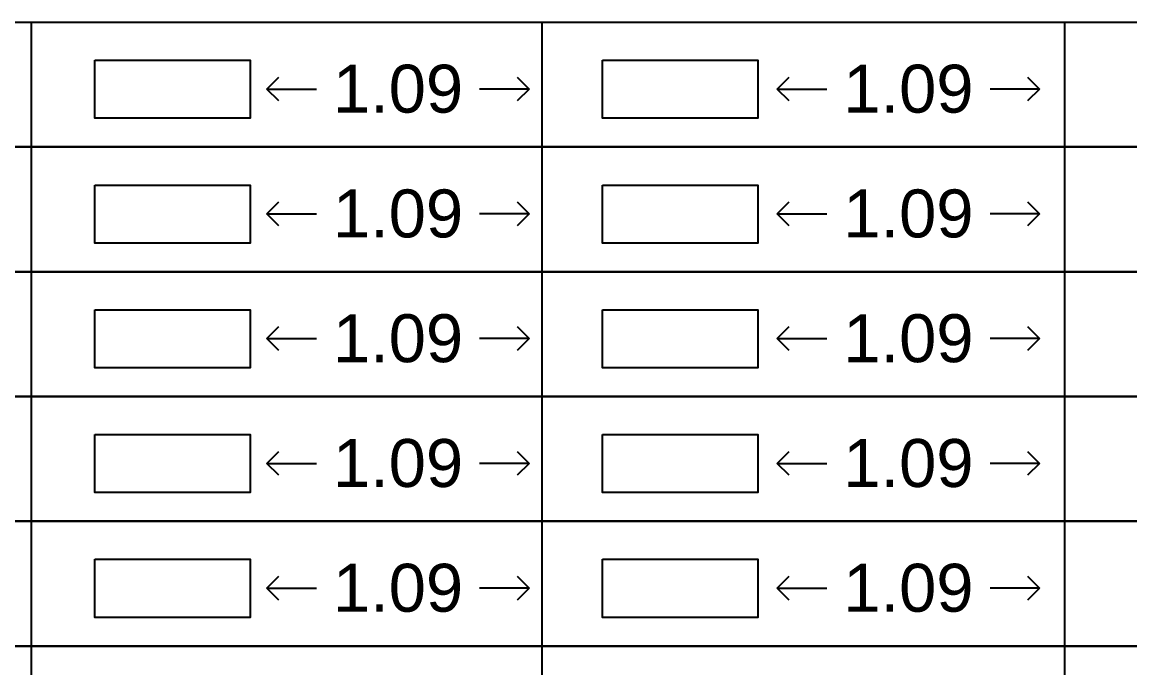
# Model space of a CAD drawing. Header units: millimetres. Extents: x -9481 to -9285, y 28728 to 28829.
# Drawn here: x -9451.477 to -9446.854, y 28754.504 to 28757.198 of the extents above; entities that cross this region are included whole.
import ezdxf

# ---------------------------------------------------------------- set-up
doc = ezdxf.new("R2010")
doc.units = ezdxf.units.MM
doc.header["$PDMODE"] = 34
doc.header["$PDSIZE"] = -15
doc.layers.add('BLK_1_FLR_3_REGULAR_ROOM_1', color=7, linetype='Continuous')
doc.layers.add('BLK_1_FLR_4_REGULAR_ROOM_1', color=7, linetype='Continuous', plot=False)
doc.layers.add('PLAN', color=7, linetype='Continuous', lineweight=40)
doc.styles.add('Arial', font='arial.ttf', dxfattribs={"height": 0.2})
doc.styles.add('style2', font='arial.ttf', dxfattribs={"height": 0.3})
doc.dimstyles.new('INT DIM', dxfattribs={"dimtxt": 0.3, "dimasz": 0.1, "dimexe": 0.18, "dimexo": 0.0625, "dimgap": 0.09, "dimtad": 0, "dimzin": 0, "dimdsep": 46, "dimtxsty": 'style2', "dimblk": 'OPEN90', "dimcen": 0.09, "dimse1": 1, "dimse2": 1, "dimclrd": 250, "dimclrt": 256, "dimadec": 0, "dimazin": 0, "dimtfac": 1, "dimtofl": 0, "dimtmove": 0, "dimatfit": 3, "dimfxl": 0.18, "dimtolj": 1, "dimtzin": 0, "dimlwd": -1, "dimarcsym": 0})

# ---------------------------------------------------------------- blocks, each defined once
blk = doc.blocks.new('_Open90')
at = {"layer": 'PLAN', "color": 0, "lineweight": -2}
for p, q in [((-0.5, 0.5), (0, 0)), ((0, 0), (-1, 0)), ((0, 0), (-0.5, -0.5))]:
    blk.add_line(p, q, dxfattribs=at)
blk = doc.blocks.new('*D110')
at = {"layer": 'BLK_1_FLR_3_REGULAR_ROOM_1', "color": 250, "transparency": 16777216}
for p, q in [((-9450.3558, 28756.9195), (-9450.2489, 28756.9195)), ((-9449.4608, 28756.9195), (-9449.5678, 28756.9195))]:
    blk.add_line(p, q, dxfattribs=at)
at = {"layer": 'Defpoints', "color": 0, "transparency": 16777216}
for p in [(-9450.4558, 28757.0395), (-9449.3608, 28757.0395), (-9449.3608, 28756.9195)]:
    blk.add_point(p, dxfattribs=at)
at = {"layer": 'BLK_1_FLR_3_REGULAR_ROOM_1', "color": 250, "transparency": 16777216, "xscale": 0.1, "yscale": 0.1, "zscale": 0.1, "rotation": 180}
blk.add_blockref('_Open90', (-9450.4558, 28756.9195), dxfattribs=at)
at = {"layer": 'BLK_1_FLR_3_REGULAR_ROOM_1', "color": 250, "transparency": 16777216, "xscale": 0.1, "yscale": 0.1, "zscale": 0.1}
blk.add_blockref('_Open90', (-9449.3608, 28756.9195), dxfattribs=at)
at = {"layer": 'BLK_1_FLR_3_REGULAR_ROOM_1', "transparency": 16777216, "insert": (-9449.9083, 28756.9195), "char_height": 0.2, "attachment_point": 5, "style": 'Arial', "bg_fill": 3, "box_fill_scale": 1.1, "bg_fill_color": 256, "bg_fill_true_color": 13158600, "bg_fill_transparency": 0}
blk.add_mtext('\\A1;1.09', dxfattribs=at)
blk = doc.blocks.new('*D111')
at = {"layer": 'BLK_1_FLR_4_REGULAR_ROOM_1', "color": 250, "transparency": 16777216}
for p, q in [((-9448.2254, 28756.9195), (-9448.1184, 28756.9195)), ((-9447.3304, 28756.9195), (-9447.4373, 28756.9195))]:
    blk.add_line(p, q, dxfattribs=at)
at = {"layer": 'Defpoints', "color": 0, "transparency": 16777216}
for p in [(-9448.3254, 28757.0395), (-9447.2304, 28757.0395), (-9447.2304, 28756.9195)]:
    blk.add_point(p, dxfattribs=at)
at = {"layer": 'BLK_1_FLR_4_REGULAR_ROOM_1', "color": 250, "transparency": 16777216, "xscale": 0.1, "yscale": 0.1, "zscale": 0.1, "rotation": 180}
blk.add_blockref('_Open90', (-9448.3254, 28756.9195), dxfattribs=at)
at = {"layer": 'BLK_1_FLR_4_REGULAR_ROOM_1', "color": 250, "transparency": 16777216, "xscale": 0.1, "yscale": 0.1, "zscale": 0.1}
blk.add_blockref('_Open90', (-9447.2304, 28756.9195), dxfattribs=at)
at = {"layer": 'BLK_1_FLR_4_REGULAR_ROOM_1', "transparency": 16777216, "insert": (-9447.7779, 28756.9195), "char_height": 0.2, "attachment_point": 5, "style": 'Arial', "bg_fill": 3, "box_fill_scale": 1.1, "bg_fill_color": 256, "bg_fill_true_color": 13158600, "bg_fill_transparency": 0}
blk.add_mtext('\\A1;1.09', dxfattribs=at)
blk = doc.blocks.new('*D117')
at = {"layer": 'BLK_1_FLR_3_REGULAR_ROOM_1', "color": 250, "transparency": 16777216}
for p, q in [((-9450.3558, 28756.3988), (-9450.2489, 28756.3988)), ((-9449.4608, 28756.3988), (-9449.5678, 28756.3988))]:
    blk.add_line(p, q, dxfattribs=at)
at = {"layer": 'Defpoints', "color": 0, "transparency": 16777216}
for p in [(-9450.4558, 28756.5189), (-9449.3608, 28756.5189), (-9449.3608, 28756.3988)]:
    blk.add_point(p, dxfattribs=at)
at = {"layer": 'BLK_1_FLR_3_REGULAR_ROOM_1', "color": 250, "transparency": 16777216, "xscale": 0.1, "yscale": 0.1, "zscale": 0.1, "rotation": 180}
blk.add_blockref('_Open90', (-9450.4558, 28756.3988), dxfattribs=at)
at = {"layer": 'BLK_1_FLR_3_REGULAR_ROOM_1', "color": 250, "transparency": 16777216, "xscale": 0.1, "yscale": 0.1, "zscale": 0.1}
blk.add_blockref('_Open90', (-9449.3608, 28756.3988), dxfattribs=at)
at = {"layer": 'BLK_1_FLR_3_REGULAR_ROOM_1', "transparency": 16777216, "insert": (-9449.9083, 28756.3988), "char_height": 0.2, "attachment_point": 5, "style": 'Arial', "bg_fill": 3, "box_fill_scale": 1.1, "bg_fill_color": 256, "bg_fill_true_color": 13158600, "bg_fill_transparency": 0}
blk.add_mtext('\\A1;1.09', dxfattribs=at)
blk = doc.blocks.new('*D118')
at = {"layer": 'BLK_1_FLR_4_REGULAR_ROOM_1', "color": 250, "transparency": 16777216}
for p, q in [((-9448.2254, 28756.3988), (-9448.1184, 28756.3988)), ((-9447.3304, 28756.3988), (-9447.4373, 28756.3988))]:
    blk.add_line(p, q, dxfattribs=at)
at = {"layer": 'Defpoints', "color": 0, "transparency": 16777216}
for p in [(-9448.3254, 28756.5189), (-9447.2304, 28756.5189), (-9447.2304, 28756.3988)]:
    blk.add_point(p, dxfattribs=at)
at = {"layer": 'BLK_1_FLR_4_REGULAR_ROOM_1', "color": 250, "transparency": 16777216, "xscale": 0.1, "yscale": 0.1, "zscale": 0.1, "rotation": 180}
blk.add_blockref('_Open90', (-9448.3254, 28756.3988), dxfattribs=at)
at = {"layer": 'BLK_1_FLR_4_REGULAR_ROOM_1', "color": 250, "transparency": 16777216, "xscale": 0.1, "yscale": 0.1, "zscale": 0.1}
blk.add_blockref('_Open90', (-9447.2304, 28756.3988), dxfattribs=at)
at = {"layer": 'BLK_1_FLR_4_REGULAR_ROOM_1', "transparency": 16777216, "insert": (-9447.7779, 28756.3988), "char_height": 0.2, "attachment_point": 5, "style": 'Arial', "bg_fill": 3, "box_fill_scale": 1.1, "bg_fill_color": 256, "bg_fill_true_color": 13158600, "bg_fill_transparency": 0}
blk.add_mtext('\\A1;1.09', dxfattribs=at)
blk = doc.blocks.new('*D124')
at = {"layer": 'BLK_1_FLR_3_REGULAR_ROOM_1', "color": 250, "transparency": 16777216}
for p, q in [((-9450.3558, 28755.8782), (-9450.2489, 28755.8782)), ((-9449.4608, 28755.8782), (-9449.5678, 28755.8782))]:
    blk.add_line(p, q, dxfattribs=at)
at = {"layer": 'Defpoints', "color": 0, "transparency": 16777216}
for p in [(-9450.4558, 28755.9982), (-9449.3608, 28755.9982), (-9449.3608, 28755.8782)]:
    blk.add_point(p, dxfattribs=at)
at = {"layer": 'BLK_1_FLR_3_REGULAR_ROOM_1', "color": 250, "transparency": 16777216, "xscale": 0.1, "yscale": 0.1, "zscale": 0.1, "rotation": 180}
blk.add_blockref('_Open90', (-9450.4558, 28755.8782), dxfattribs=at)
at = {"layer": 'BLK_1_FLR_3_REGULAR_ROOM_1', "color": 250, "transparency": 16777216, "xscale": 0.1, "yscale": 0.1, "zscale": 0.1}
blk.add_blockref('_Open90', (-9449.3608, 28755.8782), dxfattribs=at)
at = {"layer": 'BLK_1_FLR_3_REGULAR_ROOM_1', "transparency": 16777216, "insert": (-9449.9083, 28755.8782), "char_height": 0.2, "attachment_point": 5, "style": 'Arial', "bg_fill": 3, "box_fill_scale": 1.1, "bg_fill_color": 256, "bg_fill_true_color": 13158600, "bg_fill_transparency": 0}
blk.add_mtext('\\A1;1.09', dxfattribs=at)
blk = doc.blocks.new('*D125')
at = {"layer": 'BLK_1_FLR_4_REGULAR_ROOM_1', "color": 250, "transparency": 16777216}
for p, q in [((-9448.2254, 28755.8782), (-9448.1184, 28755.8782)), ((-9447.3304, 28755.8782), (-9447.4373, 28755.8782))]:
    blk.add_line(p, q, dxfattribs=at)
at = {"layer": 'Defpoints', "color": 0, "transparency": 16777216}
for p in [(-9448.3254, 28755.9982), (-9447.2304, 28755.9982), (-9447.2304, 28755.8782)]:
    blk.add_point(p, dxfattribs=at)
at = {"layer": 'BLK_1_FLR_4_REGULAR_ROOM_1', "color": 250, "transparency": 16777216, "xscale": 0.1, "yscale": 0.1, "zscale": 0.1, "rotation": 180}
blk.add_blockref('_Open90', (-9448.3254, 28755.8782), dxfattribs=at)
at = {"layer": 'BLK_1_FLR_4_REGULAR_ROOM_1', "color": 250, "transparency": 16777216, "xscale": 0.1, "yscale": 0.1, "zscale": 0.1}
blk.add_blockref('_Open90', (-9447.2304, 28755.8782), dxfattribs=at)
at = {"layer": 'BLK_1_FLR_4_REGULAR_ROOM_1', "transparency": 16777216, "insert": (-9447.7779, 28755.8782), "char_height": 0.2, "attachment_point": 5, "style": 'Arial', "bg_fill": 3, "box_fill_scale": 1.1, "bg_fill_color": 256, "bg_fill_true_color": 13158600, "bg_fill_transparency": 0}
blk.add_mtext('\\A1;1.09', dxfattribs=at)
blk = doc.blocks.new('*D131')
at = {"layer": 'BLK_1_FLR_3_REGULAR_ROOM_1', "color": 250, "transparency": 16777216}
for p, q in [((-9450.3558, 28755.3575), (-9450.2489, 28755.3575)), ((-9449.4608, 28755.3575), (-9449.5678, 28755.3575))]:
    blk.add_line(p, q, dxfattribs=at)
at = {"layer": 'Defpoints', "color": 0, "transparency": 16777216}
for p in [(-9450.4558, 28755.4776), (-9449.3608, 28755.4776), (-9449.3608, 28755.3575)]:
    blk.add_point(p, dxfattribs=at)
at = {"layer": 'BLK_1_FLR_3_REGULAR_ROOM_1', "color": 250, "transparency": 16777216, "xscale": 0.1, "yscale": 0.1, "zscale": 0.1, "rotation": 180}
blk.add_blockref('_Open90', (-9450.4558, 28755.3575), dxfattribs=at)
at = {"layer": 'BLK_1_FLR_3_REGULAR_ROOM_1', "color": 250, "transparency": 16777216, "xscale": 0.1, "yscale": 0.1, "zscale": 0.1}
blk.add_blockref('_Open90', (-9449.3608, 28755.3575), dxfattribs=at)
at = {"layer": 'BLK_1_FLR_3_REGULAR_ROOM_1', "transparency": 16777216, "insert": (-9449.9083, 28755.3575), "char_height": 0.2, "attachment_point": 5, "style": 'Arial', "bg_fill": 3, "box_fill_scale": 1.1, "bg_fill_color": 256, "bg_fill_true_color": 13158600, "bg_fill_transparency": 0}
blk.add_mtext('\\A1;1.09', dxfattribs=at)
blk = doc.blocks.new('*D132')
at = {"layer": 'BLK_1_FLR_4_REGULAR_ROOM_1', "color": 250, "transparency": 16777216}
for p, q in [((-9448.2254, 28755.3575), (-9448.1184, 28755.3575)), ((-9447.3304, 28755.3575), (-9447.4373, 28755.3575))]:
    blk.add_line(p, q, dxfattribs=at)
at = {"layer": 'Defpoints', "color": 0, "transparency": 16777216}
for p in [(-9448.3254, 28755.4776), (-9447.2304, 28755.4776), (-9447.2304, 28755.3575)]:
    blk.add_point(p, dxfattribs=at)
at = {"layer": 'BLK_1_FLR_4_REGULAR_ROOM_1', "color": 250, "transparency": 16777216, "xscale": 0.1, "yscale": 0.1, "zscale": 0.1, "rotation": 180}
blk.add_blockref('_Open90', (-9448.3254, 28755.3575), dxfattribs=at)
at = {"layer": 'BLK_1_FLR_4_REGULAR_ROOM_1', "color": 250, "transparency": 16777216, "xscale": 0.1, "yscale": 0.1, "zscale": 0.1}
blk.add_blockref('_Open90', (-9447.2304, 28755.3575), dxfattribs=at)
at = {"layer": 'BLK_1_FLR_4_REGULAR_ROOM_1', "transparency": 16777216, "insert": (-9447.7779, 28755.3575), "char_height": 0.2, "attachment_point": 5, "style": 'Arial', "bg_fill": 3, "box_fill_scale": 1.1, "bg_fill_color": 256, "bg_fill_true_color": 13158600, "bg_fill_transparency": 0}
blk.add_mtext('\\A1;1.09', dxfattribs=at)
blk = doc.blocks.new('*D138')
at = {"layer": 'BLK_1_FLR_3_REGULAR_ROOM_1', "color": 250, "transparency": 16777216}
for p, q in [((-9450.3558, 28754.8369), (-9450.2489, 28754.8369)), ((-9449.4608, 28754.8369), (-9449.5678, 28754.8369))]:
    blk.add_line(p, q, dxfattribs=at)
at = {"layer": 'Defpoints', "color": 0, "transparency": 16777216}
for p in [(-9450.4558, 28754.957), (-9449.3608, 28754.957), (-9449.3608, 28754.8369)]:
    blk.add_point(p, dxfattribs=at)
at = {"layer": 'BLK_1_FLR_3_REGULAR_ROOM_1', "color": 250, "transparency": 16777216, "xscale": 0.1, "yscale": 0.1, "zscale": 0.1, "rotation": 180}
blk.add_blockref('_Open90', (-9450.4558, 28754.8369), dxfattribs=at)
at = {"layer": 'BLK_1_FLR_3_REGULAR_ROOM_1', "color": 250, "transparency": 16777216, "xscale": 0.1, "yscale": 0.1, "zscale": 0.1}
blk.add_blockref('_Open90', (-9449.3608, 28754.8369), dxfattribs=at)
at = {"layer": 'BLK_1_FLR_3_REGULAR_ROOM_1', "transparency": 16777216, "insert": (-9449.9083, 28754.8369), "char_height": 0.2, "attachment_point": 5, "style": 'Arial', "bg_fill": 3, "box_fill_scale": 1.1, "bg_fill_color": 256, "bg_fill_true_color": 13158600, "bg_fill_transparency": 0}
blk.add_mtext('\\A1;1.09', dxfattribs=at)
blk = doc.blocks.new('*D139')
at = {"layer": 'BLK_1_FLR_4_REGULAR_ROOM_1', "color": 250, "transparency": 16777216}
for p, q in [((-9448.2254, 28754.8369), (-9448.1184, 28754.8369)), ((-9447.3304, 28754.8369), (-9447.4373, 28754.8369))]:
    blk.add_line(p, q, dxfattribs=at)
at = {"layer": 'Defpoints', "color": 0, "transparency": 16777216}
for p in [(-9448.3254, 28754.957), (-9447.2304, 28754.957), (-9447.2304, 28754.8369)]:
    blk.add_point(p, dxfattribs=at)
at = {"layer": 'BLK_1_FLR_4_REGULAR_ROOM_1', "color": 250, "transparency": 16777216, "xscale": 0.1, "yscale": 0.1, "zscale": 0.1, "rotation": 180}
blk.add_blockref('_Open90', (-9448.3254, 28754.8369), dxfattribs=at)
at = {"layer": 'BLK_1_FLR_4_REGULAR_ROOM_1', "color": 250, "transparency": 16777216, "xscale": 0.1, "yscale": 0.1, "zscale": 0.1}
blk.add_blockref('_Open90', (-9447.2304, 28754.8369), dxfattribs=at)
at = {"layer": 'BLK_1_FLR_4_REGULAR_ROOM_1', "transparency": 16777216, "insert": (-9447.7779, 28754.8369), "char_height": 0.2, "attachment_point": 5, "style": 'Arial', "bg_fill": 3, "box_fill_scale": 1.1, "bg_fill_color": 256, "bg_fill_true_color": 13158600, "bg_fill_transparency": 0}
blk.add_mtext('\\A1;1.09', dxfattribs=at)

msp = doc.modelspace()

# ---------------------------------------------------------------- linework, layer by layer
for p, q in [((-9451.4401, 28757.1984), (-9451.4401, 28756.6778)), ((-9449.3086, 28757.1984), (-9449.3086, 28756.6778)), ((-9447.1263, 28757.1984), (-9447.1263, 28756.6778)), ((-9451.4401, 28756.6778), (-9451.4401, 28756.1572)), ((-9449.3086, 28756.6778), (-9449.3086, 28756.1572)), ((-9447.1263, 28756.6778), (-9447.1263, 28756.1572)), ((-9451.4401, 28756.1572), (-9451.4401, 28755.6365)), ((-9449.3086, 28756.1572), (-9449.3086, 28755.6365)), ((-9447.1263, 28756.1572), (-9447.1263, 28755.6365)), ((-9451.4401, 28755.6365), (-9451.4401, 28755.1159)), ((-9449.3086, 28755.6365), (-9449.3086, 28755.1159)), ((-9447.1263, 28755.6365), (-9447.1263, 28755.1159)), ((-9451.4401, 28755.1159), (-9451.4401, 28754.5952)), ((-9449.3086, 28755.1159), (-9449.3086, 28754.5952)), ((-9447.1263, 28755.1159), (-9447.1263, 28754.5952)), ((-9451.4401, 28754.5952), (-9451.4401, 28754.0746)), ((-9449.3086, 28754.5952), (-9449.3086, 28754.0746)), ((-9447.1263, 28754.5952), (-9447.1263, 28754.0746))]:
    msp.add_line(p, q)
for points in [[(-9461.7318, 28757.1984), (-9442.23, 28757.1984), (-9442.23, 28756.6778), (-9461.7318, 28756.6778)], [(-9461.7318, 28756.6778), (-9442.23, 28756.6778), (-9442.23, 28756.1572), (-9461.7318, 28756.1572)], [(-9461.7318, 28756.1572), (-9442.23, 28756.1572), (-9442.23, 28755.6365), (-9461.7318, 28755.6365)], [(-9461.7318, 28755.6365), (-9442.23, 28755.6365), (-9442.23, 28755.1159), (-9461.7318, 28755.1159)], [(-9461.7318, 28755.1159), (-9442.23, 28755.1159), (-9442.23, 28754.5952), (-9461.7318, 28754.5952)], [(-9461.7318, 28754.5952), (-9442.23, 28754.5952), (-9442.23, 28754.0746), (-9461.7318, 28754.0746)]]:
    msp.add_lwpolyline(points)
at = {"layer": 'BLK_1_FLR_3_REGULAR_ROOM_1', "color": 3}
msp.add_lwpolyline([(-9451.1743, 28757.0395), (-9450.5251, 28757.0395), (-9450.5251, 28756.7974), (-9451.1743, 28756.7974)], close=True, dxfattribs=at)
at = {"layer": 'BLK_1_FLR_3_REGULAR_ROOM_1', "color": 4}
msp.add_lwpolyline([(-9451.1743, 28756.5189), (-9450.5251, 28756.5189), (-9450.5251, 28756.2767), (-9451.1743, 28756.2767)], close=True, dxfattribs=at)
at = {"layer": 'BLK_1_FLR_3_REGULAR_ROOM_1', "color": 5}
msp.add_lwpolyline([(-9451.1743, 28755.9982), (-9450.5251, 28755.9982), (-9450.5251, 28755.7561), (-9451.1743, 28755.7561)], close=True, dxfattribs=at)
at = {"layer": 'BLK_1_FLR_3_REGULAR_ROOM_1', "color": 28}
msp.add_lwpolyline([(-9451.1743, 28755.4776), (-9450.5251, 28755.4776), (-9450.5251, 28755.2354), (-9451.1743, 28755.2354)], close=True, dxfattribs=at)
at = {"layer": 'BLK_1_FLR_3_REGULAR_ROOM_1', "color": 29}
msp.add_lwpolyline([(-9451.1743, 28754.957), (-9450.5251, 28754.957), (-9450.5251, 28754.7148), (-9451.1743, 28754.7148)], close=True, dxfattribs=at)
at = {"layer": 'BLK_1_FLR_4_REGULAR_ROOM_1', "color": 3}
msp.add_lwpolyline([(-9449.0552, 28757.0395), (-9448.406, 28757.0395), (-9448.406, 28756.7974), (-9449.0552, 28756.7974)], close=True, dxfattribs=at)
at = {"layer": 'BLK_1_FLR_4_REGULAR_ROOM_1', "color": 4}
msp.add_lwpolyline([(-9449.0552, 28756.5189), (-9448.406, 28756.5189), (-9448.406, 28756.2767), (-9449.0552, 28756.2767)], close=True, dxfattribs=at)
at = {"layer": 'BLK_1_FLR_4_REGULAR_ROOM_1', "color": 5}
msp.add_lwpolyline([(-9449.0552, 28755.9982), (-9448.406, 28755.9982), (-9448.406, 28755.7561), (-9449.0552, 28755.7561)], close=True, dxfattribs=at)
at = {"layer": 'BLK_1_FLR_4_REGULAR_ROOM_1', "color": 28}
msp.add_lwpolyline([(-9449.0552, 28755.4776), (-9448.406, 28755.4776), (-9448.406, 28755.2354), (-9449.0552, 28755.2354)], close=True, dxfattribs=at)
at = {"layer": 'BLK_1_FLR_4_REGULAR_ROOM_1', "color": 29}
msp.add_lwpolyline([(-9449.0552, 28754.957), (-9448.406, 28754.957), (-9448.406, 28754.7148), (-9449.0552, 28754.7148)], close=True, dxfattribs=at)

# ---------------------------------------------------------------- next in the draw order: dimensions: what is measured, and where the dimension line sits
at = {"layer": 'BLK_1_FLR_3_REGULAR_ROOM_1', "color": 3}
dim = msp.add_linear_dim(base=(-9449.36082, 28756.91946), p1=(-9450.4558, 28757.03954), p2=(-9449.36082, 28757.03954), dimstyle='INT DIM', override={"dimtxt": 0.2, "dimtxsty": 'Arial', "dimfxl": 0.125, "dimtfill": 1, "dimtfillclr": 7, "dimarcsym": 1}, dxfattribs=at)
dim.commit()
dim.dimension.update_dxf_attribs({"geometry": '*D110', "text_midpoint": (-9449.90831, 28756.91946)})
at = {"layer": 'BLK_1_FLR_3_REGULAR_ROOM_1', "color": 4}
dim = msp.add_linear_dim(base=(-9449.36082, 28756.39882), p1=(-9450.4558, 28756.51889), p2=(-9449.36082, 28756.51889), dimstyle='INT DIM', override={"dimtxt": 0.2, "dimtxsty": 'Arial', "dimfxl": 0.125, "dimtfill": 1, "dimtfillclr": 7, "dimarcsym": 1}, dxfattribs=at)
dim.commit()
dim.dimension.update_dxf_attribs({"geometry": '*D117', "text_midpoint": (-9449.90831, 28756.39882)})
at = {"layer": 'BLK_1_FLR_3_REGULAR_ROOM_1', "color": 5}
dim = msp.add_linear_dim(base=(-9449.36082, 28755.87817), p1=(-9450.4558, 28755.99825), p2=(-9449.36082, 28755.99825), dimstyle='INT DIM', override={"dimtxt": 0.2, "dimtxsty": 'Arial', "dimfxl": 0.125, "dimtfill": 1, "dimtfillclr": 7, "dimarcsym": 1}, dxfattribs=at)
dim.commit()
dim.dimension.update_dxf_attribs({"geometry": '*D124', "text_midpoint": (-9449.90831, 28755.87817)})
at = {"layer": 'BLK_1_FLR_3_REGULAR_ROOM_1', "color": 28}
dim = msp.add_linear_dim(base=(-9449.36082, 28755.35752), p1=(-9450.4558, 28755.4776), p2=(-9449.36082, 28755.4776), dimstyle='INT DIM', override={"dimtxt": 0.2, "dimtxsty": 'Arial', "dimfxl": 0.125, "dimtfill": 1, "dimtfillclr": 7, "dimarcsym": 1}, dxfattribs=at)
dim.commit()
dim.dimension.update_dxf_attribs({"geometry": '*D131', "text_midpoint": (-9449.90831, 28755.35752)})
at = {"layer": 'BLK_1_FLR_3_REGULAR_ROOM_1', "color": 29}
dim = msp.add_linear_dim(base=(-9449.36082, 28754.83688), p1=(-9450.4558, 28754.95695), p2=(-9449.36082, 28754.95695), dimstyle='INT DIM', override={"dimtxt": 0.2, "dimtxsty": 'Arial', "dimfxl": 0.125, "dimtfill": 1, "dimtfillclr": 7, "dimarcsym": 1}, dxfattribs=at)
dim.commit()
dim.dimension.update_dxf_attribs({"geometry": '*D138', "text_midpoint": (-9449.90831, 28754.83688)})
at = {"layer": 'BLK_1_FLR_4_REGULAR_ROOM_1', "color": 3}
dim = msp.add_linear_dim(base=(-9447.23039, 28756.91946), p1=(-9448.32537, 28757.03954), p2=(-9447.23039, 28757.03954), dimstyle='INT DIM', override={"dimtxt": 0.2, "dimtxsty": 'Arial', "dimfxl": 0.125, "dimtfill": 1, "dimtfillclr": 7, "dimarcsym": 1}, dxfattribs=at)
dim.commit()
dim.dimension.update_dxf_attribs({"geometry": '*D111', "text_midpoint": (-9447.77788, 28756.91946)})
at = {"layer": 'BLK_1_FLR_4_REGULAR_ROOM_1', "color": 4}
dim = msp.add_linear_dim(base=(-9447.23039, 28756.39882), p1=(-9448.32537, 28756.51889), p2=(-9447.23039, 28756.51889), dimstyle='INT DIM', override={"dimtxt": 0.2, "dimtxsty": 'Arial', "dimfxl": 0.125, "dimtfill": 1, "dimtfillclr": 7, "dimarcsym": 1}, dxfattribs=at)
dim.commit()
dim.dimension.update_dxf_attribs({"geometry": '*D118', "text_midpoint": (-9447.77788, 28756.39882)})
at = {"layer": 'BLK_1_FLR_4_REGULAR_ROOM_1', "color": 5}
dim = msp.add_linear_dim(base=(-9447.23039, 28755.87817), p1=(-9448.32537, 28755.99825), p2=(-9447.23039, 28755.99825), dimstyle='INT DIM', override={"dimtxt": 0.2, "dimtxsty": 'Arial', "dimfxl": 0.125, "dimtfill": 1, "dimtfillclr": 7, "dimarcsym": 1}, dxfattribs=at)
dim.commit()
dim.dimension.update_dxf_attribs({"geometry": '*D125', "text_midpoint": (-9447.77788, 28755.87817)})
at = {"layer": 'BLK_1_FLR_4_REGULAR_ROOM_1', "color": 28}
dim = msp.add_linear_dim(base=(-9447.23039, 28755.35752), p1=(-9448.32537, 28755.4776), p2=(-9447.23039, 28755.4776), dimstyle='INT DIM', override={"dimtxt": 0.2, "dimtxsty": 'Arial', "dimfxl": 0.125, "dimtfill": 1, "dimtfillclr": 7, "dimarcsym": 1}, dxfattribs=at)
dim.commit()
dim.dimension.update_dxf_attribs({"geometry": '*D132', "text_midpoint": (-9447.77788, 28755.35752)})
at = {"layer": 'BLK_1_FLR_4_REGULAR_ROOM_1', "color": 29}
dim = msp.add_linear_dim(base=(-9447.23039, 28754.83688), p1=(-9448.32537, 28754.95695), p2=(-9447.23039, 28754.95695), dimstyle='INT DIM', override={"dimtxt": 0.2, "dimtxsty": 'Arial', "dimfxl": 0.125, "dimtfill": 1, "dimtfillclr": 7, "dimarcsym": 1}, dxfattribs=at)
dim.commit()
dim.dimension.update_dxf_attribs({"geometry": '*D139', "text_midpoint": (-9447.77788, 28754.83688)})

doc.saveas('drawing.dxf')
